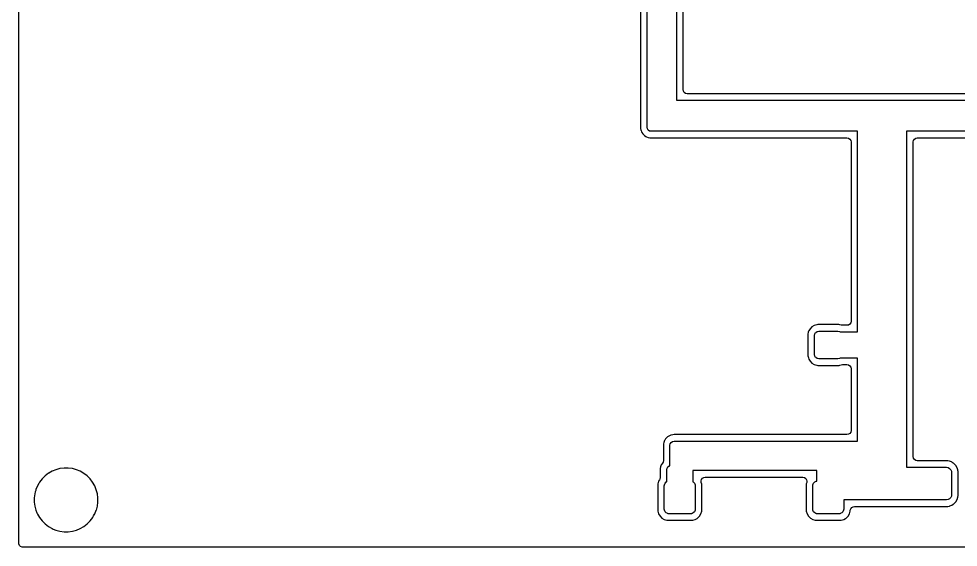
# Model space of a CAD drawing. Header units: millimetres. Extents: x 4 to 142, y 15 to 79.
# Drawn here: x 3.5 to 61.1, y 14.6 to 47 of the extents above; entities that cross this region are included whole.
import ezdxf

# ---------------------------------------------------------------- set-up
doc = ezdxf.new("R2010")
doc.units = ezdxf.units.MM
doc.layers.add('B.Cu', color=1, linetype='CONTINUOUS')

msp = doc.modelspace()

# ---------------------------------------------------------------- linework, layer by layer
at = {"layer": 'B.Cu'}
for points in [[(142.0498, 14.59), (3.797, 14.59), (3.7969, 14.59), (3.7484, 14.5948), (3.7483, 14.5948), (3.7279, 14.5988), (3.7279, 14.5989), (3.6382, 14.636), (3.6381, 14.6361), (3.5695, 14.7047), (3.5694, 14.7048), (3.5323, 14.7944), (3.5323, 14.7945), (3.5322, 14.7945), (3.5323, 14.7945), (3.5282, 14.8149), (3.5282, 14.815), (3.5234, 14.8635), (3.5234, 14.8636), (3.5234, 79.1164)], [(41.6179, 56.741), (41.6179, 40.339), (41.6179, 40.3389), (41.619, 40.3279), (41.6257, 40.2599), (41.6257, 40.2599), (41.6446, 40.1646), (41.6447, 40.1646), (41.6521, 40.1337), (41.6521, 40.1336), (41.6886, 40.0545), (41.7052, 40.0185), (41.7052, 40.0184), (41.7591, 39.9377), (41.7592, 39.9376), (41.7778, 39.912), (41.778, 39.9118), (41.871, 39.8258), (41.8711, 39.8257), (41.9518, 39.7718), (41.9518, 39.7718), (41.9789, 39.7552), (41.9791, 39.7551), (42.0979, 39.7113), (42.0981, 39.7112), (42.1933, 39.6923), (42.1933, 39.6923), (42.2724, 39.6845), (42.2724, 39.6845), (54.2689, 39.6845), (54.2689, 39.6845), (54.3641, 39.6656), (54.3643, 39.6655), (54.4449, 39.6116), (54.445, 39.6115), (54.4989, 39.5309), (54.499, 39.5307), (54.5179, 39.4355), (54.5179, 39.4355), (54.5179, 28.4445), (54.5179, 28.4445), (54.499, 28.3493), (54.4989, 28.3491), (54.445, 28.2685), (54.4449, 28.2684), (54.3643, 28.2145), (54.3641, 28.2144), (54.2689, 28.1955), (54.2689, 28.1955), (53.9915, 28.1955), (53.9914, 28.1955), (53.9174, 28.2068), (53.9173, 28.2068), (53.8288, 28.2344), (53.8286, 28.2344), (53.7617, 28.2405), (53.7616, 28.2405), (52.4852, 28.2405), (52.4851, 28.2405), (52.4182, 28.2344), (52.418, 28.2344), (52.2637, 28.1863), (52.2635, 28.1862), (52.1253, 28.1027), (52.1251, 28.1025), (52.0109, 27.9883), (52.0107, 27.9881), (51.9271, 27.8498), (51.9271, 27.8498), (51.9194, 27.837), (51.9193, 27.837), (51.9192, 27.837), (51.919, 27.8371), (51.9183, 27.8372), (51.9177, 27.8368), (51.8882, 27.7955), (51.8881, 27.795), (51.873, 27.6294), (51.8729, 27.6284), (51.8729, 27.6283), (51.8729, 27.6282), (51.8729, 27.6282), (51.8729, 26.3518), (51.8729, 26.3518), (51.8757, 26.3208), (51.8757, 26.3208), (51.878, 26.2959), (51.878, 26.2959), (51.8785, 26.2847), (51.8785, 26.2844), (51.8824, 26.2739), (51.9271, 26.1303), (51.9272, 26.1301), (52.0107, 25.9919), (52.0109, 25.9917), (52.1251, 25.8775), (52.1253, 25.8773), (52.2635, 25.7938), (52.2637, 25.7937), (52.418, 25.7456), (52.4182, 25.7456), (52.4851, 25.7395), (52.4851, 25.7395), (52.4851, 25.7395), (52.4852, 25.7395), (52.4852, 25.7395), (53.7616, 25.7395), (53.7617, 25.7395), (53.7874, 25.7418), (53.8287, 25.7456), (53.8288, 25.7456), (53.8289, 25.7456), (53.829, 25.7457), (53.8311, 25.7463), (53.9174, 25.7732), (53.9174, 25.7732), (53.9914, 25.7845), (53.9915, 25.7845), (54.2689, 25.7845), (54.2689, 25.7845), (54.3641, 25.7656), (54.3643, 25.7655), (54.4449, 25.7116), (54.445, 25.7115), (54.4989, 25.6309), (54.499, 25.6307), (54.5179, 25.5355), (54.5179, 25.5355), (54.5179, 21.7445), (54.5179, 21.7445), (54.499, 21.6493), (54.4989, 21.6491), (54.445, 21.5685), (54.4449, 21.5684), (54.3643, 21.5145), (54.3641, 21.5144), (54.2689, 21.4955), (54.2689, 21.4955), (43.6724, 21.4955), (43.6723, 21.4955), (43.5933, 21.4877), (43.5932, 21.4877), (43.498, 21.4688), (43.498, 21.4687), (43.4671, 21.4613), (43.467, 21.4613), (43.3519, 21.4082), (43.3518, 21.4082), (43.2711, 21.3542), (43.271, 21.3542), (43.2454, 21.3356), (43.2452, 21.3354), (43.1592, 21.2424), (43.1591, 21.2423), (43.1052, 21.1616), (43.1052, 21.1616), (43.0886, 21.1345), (43.0885, 21.1343), (43.0447, 21.0155), (43.0446, 21.0153), (43.0257, 20.9201), (43.0257, 20.92), (43.0201, 20.8631), (43.0179, 20.841), (43.0179, 20.841), (43.0179, 19.9032), (43.0179, 19.9032), (42.999, 19.808), (42.9989, 19.8078), (42.9645, 19.7491), (42.9644, 19.749), (42.9592, 19.7424), (42.9591, 19.7423), (42.9052, 19.6616), (42.9052, 19.6616), (42.8886, 19.6345), (42.8885, 19.6343), (42.8447, 19.5155), (42.8446, 19.5153), (42.8257, 19.4201), (42.8257, 19.42), (42.8201, 19.3631), (42.8179, 19.341), (42.8179, 19.341), (42.8179, 18.8594), (42.8179, 18.8594), (42.799, 18.7642), (42.7989, 18.764), (42.782, 18.7306), (42.782, 18.7306), (42.7283, 18.6418), (42.7282, 18.6416), (42.6792, 18.4841), (42.6791, 18.4839), (42.6733, 18.4197), (42.6733, 18.4197), (42.673, 18.4171), (42.673, 18.4171), (42.6729, 18.4156), (42.6729, 18.4155), (42.6729, 16.8645), (42.6729, 16.8644), (42.6729, 16.8639), (42.6729, 16.8639), (42.6731, 16.862), (42.6791, 16.7961), (42.6792, 16.7959), (42.7282, 16.6384), (42.7283, 16.6382), (42.8136, 16.4971), (42.8137, 16.4969), (42.9303, 16.3803), (42.9305, 16.3802), (43.0716, 16.2949), (43.0718, 16.2948), (43.2293, 16.2458), (43.2295, 16.2457), (43.2978, 16.2395), (43.2979, 16.2395), (44.7489, 16.2395), (44.749, 16.2395), (44.8173, 16.2457), (44.8175, 16.2458), (44.975, 16.2948), (44.9752, 16.2949), (45.0801, 16.3583), (45.0801, 16.3583), (45.1163, 16.3802), (45.1165, 16.3803), (45.233, 16.4969), (45.2332, 16.4971), (45.3185, 16.6382), (45.3186, 16.6384), (45.367, 16.7937), (45.368, 16.7969), (45.368, 16.7971), (45.3684, 16.7996), (45.3684, 16.7997), (45.3687, 16.8072), (45.3687, 16.8072), (45.3687, 16.8072), (45.3702, 16.8233), (45.3701, 16.8233), (45.3701, 16.8233), (45.3702, 16.8233), (45.3702, 16.8233), (45.3702, 16.8233), (45.3702, 16.8234), (45.3739, 16.8644), (45.3739, 16.8645), (45.3739, 18.4155), (45.3739, 18.4156), (45.3695, 18.4635), (45.3695, 18.4635), (45.3695, 18.4635), (45.3695, 18.4635), (45.3687, 18.4728), (45.3687, 18.4729), (45.3684, 18.4803), (45.3683, 18.4804), (45.3675, 18.4877), (45.3674, 18.4879), (45.3627, 18.5002), (45.3626, 18.5002), (45.3608, 18.5061), (45.3436, 18.5614), (45.3436, 18.5615), (45.3333, 18.6579), (45.3333, 18.6581), (45.3608, 18.7511), (45.3609, 18.7513), (45.4218, 18.8267), (45.422, 18.8268), (45.5071, 18.8732), (45.5073, 18.8732), (45.5813, 18.8845), (45.5813, 18.8845), (51.5655, 18.8845), (51.5656, 18.8845), (51.6607, 18.8656), (51.6609, 18.8655), (51.7415, 18.8116), (51.7416, 18.8115), (51.7955, 18.7309), (51.7956, 18.7307), (51.8145, 18.6356), (51.8145, 18.6354), (51.8032, 18.5615), (51.8032, 18.5614), (51.7792, 18.4841), (51.7791, 18.4839), (51.7733, 18.4197), (51.7733, 18.4197), (51.773, 18.4171), (51.773, 18.4171), (51.7729, 18.4156), (51.7729, 18.4155), (51.7729, 16.8645), (51.7729, 16.8644), (51.7729, 16.8639), (51.7729, 16.8639), (51.7731, 16.862), (51.7791, 16.7961), (51.7792, 16.7959), (51.8282, 16.6384), (51.8283, 16.6382), (51.9136, 16.4971), (51.9138, 16.4969), (52.0303, 16.3803), (52.0305, 16.3802), (52.1716, 16.2949), (52.1718, 16.2948), (52.3293, 16.2458), (52.3295, 16.2457), (52.3978, 16.2395), (52.3979, 16.2395), (53.8489, 16.2395), (53.849, 16.2395), (53.9173, 16.2457), (53.9175, 16.2458), (54.075, 16.2948), (54.0752, 16.2949), (54.1801, 16.3583), (54.1801, 16.3583), (54.2163, 16.3802), (54.2165, 16.3803), (54.333, 16.4969), (54.3332, 16.4971), (54.4185, 16.6382), (54.4186, 16.6384), (54.467, 16.7937), (54.468, 16.7969), (54.468, 16.7971), (54.4684, 16.7996), (54.4684, 16.7997), (54.4687, 16.8072), (54.4687, 16.8072), (54.4687, 16.8072), (54.4697, 16.8179), (54.4702, 16.8233), (54.4733, 16.858), (54.4733, 16.8581), (54.5008, 16.9511), (54.5009, 16.9513), (54.5618, 17.0267), (54.562, 17.0268), (54.6471, 17.0732), (54.6473, 17.0732), (54.7213, 17.0845), (54.7213, 17.0845), (60.3744, 17.0845), (60.3744, 17.0845), (60.4535, 17.0923), (60.4535, 17.0923), (60.5488, 17.1112), (60.5488, 17.1113), (60.5797, 17.1187), (60.5798, 17.1187), (60.6949, 17.1718), (60.695, 17.1718), (60.7757, 17.2258), (60.7758, 17.2258), (60.8077, 17.249), (60.8077, 17.249), (60.8077, 17.249), (60.8077, 17.249), (60.812, 17.2518), (60.812, 17.2519), (60.8163, 17.2552), (60.8164, 17.2553), (60.933, 17.3719), (60.9332, 17.3721), (61.0185, 17.5132), (61.0186, 17.5134), (61.067, 17.6687), (61.068, 17.6719), (61.068, 17.6721), (61.0684, 17.6746), (61.0684, 17.6747), (61.0687, 17.6822), (61.0687, 17.6822), (61.0687, 17.6822), (61.0702, 17.6983), (61.0701, 17.6983), (61.0701, 17.6983), (61.0702, 17.6983), (61.0702, 17.6983), (61.0702, 17.6983), (61.0702, 17.6984), (61.0739, 17.7394), (61.0739, 17.7395), (61.0739, 19.2405), (61.0739, 19.2406), (61.0695, 19.2885), (61.0695, 19.2885), (61.0695, 19.2885), (61.0695, 19.2885), (61.0687, 19.2978), (61.0687, 19.2979), (61.0684, 19.3053), (61.0683, 19.3054), (61.0675, 19.3127), (61.0674, 19.3129), (61.0626, 19.3252), (61.0626, 19.3252), (61.0186, 19.4666), (61.0185, 19.4668), (60.9332, 19.6079), (60.933, 19.6081), (60.8165, 19.7246), (60.8163, 19.7248), (60.8128, 19.7269), (60.8128, 19.7269), (60.7845, 19.7482), (60.7838, 19.7484), (60.7834, 19.7483), (60.7833, 19.7483), (60.7758, 19.7542), (60.7757, 19.7543), (60.695, 19.8082), (60.695, 19.8082), (60.6679, 19.8248), (60.6677, 19.8249), (60.5489, 19.8687), (60.5487, 19.8688), (60.4536, 19.8877), (60.4535, 19.8877), (60.3744, 19.8955), (60.3744, 19.8955), (58.5779, 19.8955), (58.5779, 19.8955), (58.4827, 19.9144), (58.4825, 19.9145), (58.4019, 19.9684), (58.4018, 19.9685), (58.3479, 20.0491), (58.3478, 20.0493), (58.3289, 20.1445), (58.3289, 20.1445), (58.3289, 39.4355), (58.3289, 39.4355), (58.3478, 39.5307), (58.3479, 39.5309), (58.4018, 39.6115), (58.4019, 39.6116), (58.4825, 39.6655), (58.4827, 39.6656), (58.5779, 39.6845), (58.5779, 39.6845), (99.6744, 39.6845)], [(99.6744, 40.09), (57.9244, 40.09), (57.9237, 40.0897), (57.9234, 40.089), (57.9234, 19.491), (57.9237, 19.4903), (57.9244, 19.49), (60.3744, 19.49), (60.3744, 19.49), (60.4696, 19.4711), (60.4698, 19.471), (60.5504, 19.4171), (60.5505, 19.417), (60.5506, 19.4168), (60.5511, 19.4165), (60.5518, 19.4161), (60.552, 19.416), (60.6244, 19.3436), (60.6245, 19.3434), (60.6659, 19.2496), (60.666, 19.2495), (60.6734, 19.1856), (60.6734, 19.1856), (60.6734, 17.7944), (60.6734, 17.7944), (60.666, 17.7305), (60.6659, 17.7304), (60.6245, 17.6366), (60.6244, 17.6364), (60.552, 17.564), (60.5518, 17.5639), (60.5511, 17.5635), (60.5506, 17.5632), (60.5505, 17.563), (60.5504, 17.5629), (60.4698, 17.509), (60.4696, 17.5089), (60.3744, 17.49), (60.3744, 17.49), (54.0744, 17.49), (54.0737, 17.4897), (54.0734, 17.489), (54.0734, 16.9194), (54.0734, 16.9194), (54.066, 16.8555), (54.0659, 16.8554), (54.0245, 16.7616), (54.0244, 16.7614), (53.952, 16.689), (53.9518, 16.6889), (53.858, 16.6475), (53.8579, 16.6474), (53.794, 16.64), (53.794, 16.64), (52.4528, 16.64), (52.4528, 16.64), (52.3889, 16.6474), (52.3888, 16.6475), (52.295, 16.6889), (52.2948, 16.689), (52.2224, 16.7614), (52.2223, 16.7616), (52.1809, 16.8554), (52.1808, 16.8555), (52.1734, 16.9194), (52.1734, 16.9194), (52.1734, 18.3606), (52.1734, 18.3606), (52.1808, 18.4245), (52.1809, 18.4246), (52.2223, 18.5184), (52.2224, 18.5186), (52.2948, 18.591), (52.295, 18.5911), (52.3888, 18.6325), (52.3889, 18.6326), (52.4225, 18.6365), (52.4232, 18.6369), (52.4234, 18.6375), (52.4234, 19.289), (52.4231, 19.2897), (52.4224, 19.29), (44.8244, 19.29), (44.8237, 19.2897), (44.8234, 19.289), (44.8234, 18.6043), (44.8237, 18.6036), (44.824, 18.6034), (44.8518, 18.5911), (44.852, 18.591), (44.9244, 18.5186), (44.9245, 18.5184), (44.9659, 18.4246), (44.966, 18.4245), (44.9734, 18.3606), (44.9734, 18.3606), (44.9734, 16.9194), (44.9734, 16.9194), (44.966, 16.8555), (44.9659, 16.8554), (44.9245, 16.7616), (44.9244, 16.7614), (44.852, 16.689), (44.8518, 16.6889), (44.758, 16.6475), (44.7579, 16.6474), (44.694, 16.64), (44.694, 16.64), (43.3528, 16.64), (43.3528, 16.64), (43.2889, 16.6474), (43.2888, 16.6475), (43.195, 16.6889), (43.1948, 16.689), (43.1224, 16.7614), (43.1223, 16.7616), (43.0809, 16.8554), (43.0808, 16.8555), (43.0734, 16.9194), (43.0734, 16.9194), (43.0734, 18.3606), (43.0734, 18.3606), (43.0808, 18.4245), (43.0809, 18.4246), (43.1223, 18.5184), (43.1224, 18.5186), (43.1948, 18.591), (43.195, 18.5911), (43.2228, 18.6034), (43.2233, 18.604), (43.2234, 18.6043), (43.2234, 19.341), (43.2234, 19.341), (43.2423, 19.4362), (43.2424, 19.4364), (43.2963, 19.517), (43.2964, 19.5171), (43.377, 19.571), (43.3772, 19.5711), (43.4109, 19.5778), (43.4114, 19.578), (43.4231, 19.5897), (43.4234, 19.5904), (43.4234, 20.841), (43.4234, 20.841), (43.4423, 20.9362), (43.4424, 20.9364), (43.4963, 21.017), (43.4964, 21.0171), (43.577, 21.071), (43.5772, 21.0711), (43.6724, 21.09), (43.6724, 21.09), (54.9224, 21.09), (54.9231, 21.0903), (54.9234, 21.091), (54.9234, 26.189), (54.9231, 26.1897), (54.9224, 26.19), (53.8543, 26.19), (53.8537, 26.1898), (53.8095, 26.1603), (53.8093, 26.1602), (53.7078, 26.14), (53.7077, 26.14), (52.5391, 26.14), (52.539, 26.14), (52.4375, 26.1602), (52.4373, 26.1603), (52.3513, 26.2177), (52.3511, 26.2179), (52.2937, 26.3039), (52.2936, 26.3041), (52.2734, 26.4056), (52.2734, 26.4057), (52.2734, 27.5743), (52.2734, 27.5744), (52.2936, 27.6759), (52.2937, 27.6761), (52.3511, 27.7621), (52.3513, 27.7623), (52.4373, 27.8197), (52.4375, 27.8198), (52.539, 27.84), (52.5391, 27.84), (53.7077, 27.84), (53.7078, 27.84), (53.8093, 27.8198), (53.8095, 27.8197), (53.8537, 27.7902), (53.8543, 27.79), (54.9224, 27.79), (54.9231, 27.7903), (54.9234, 27.791), (54.9234, 40.089), (54.9231, 40.0897), (54.9224, 40.09), (42.2724, 40.09), (42.2724, 40.09), (42.1772, 40.1089), (42.177, 40.109), (42.0964, 40.1629), (42.0963, 40.163), (42.0424, 40.2436), (42.0423, 40.2438), (42.0234, 40.339), (42.0234, 40.339), (42.0234, 56.741)], [(43.8234, 56.741), (43.8234, 41.991), (43.8237, 41.9903), (43.8244, 41.99), (66.3224, 41.99)], [(61.9096, 42.3955), (44.4779, 42.3955), (44.4779, 42.3955), (44.3827, 42.4144), (44.3825, 42.4145), (44.3019, 42.4684), (44.3018, 42.4685), (44.2479, 42.5491), (44.2478, 42.5493), (44.2289, 42.6445), (44.2289, 42.6445), (44.2289, 56.741)]]:
    msp.add_lwpolyline(points, dxfattribs=at)
msp.add_lwpolyline([(4.4729, 17.3621), (4.5063, 17.1087), (4.5063, 17.1086), (4.5719, 16.8636), (4.5724, 16.862), (4.5724, 16.8619), (4.5724, 16.8617), (4.5725, 16.8616), (4.6379, 16.7037), (4.6703, 16.6255), (4.6703, 16.6254), (4.7959, 16.4079), (4.7959, 16.4079), (4.7978, 16.4045), (4.7979, 16.4044), (4.9537, 16.2013), (4.9538, 16.2012), (5.1346, 16.0204), (5.1347, 16.0203), (5.3378, 15.8645), (5.3379, 15.8644), (5.3413, 15.8625), (5.3413, 15.8625), (5.5588, 15.7369), (5.5589, 15.7369), (5.6371, 15.7045), (5.795, 15.6391), (5.7951, 15.639), (5.7953, 15.639), (5.7954, 15.639), (5.797, 15.6385), (6.042, 15.5729), (6.0421, 15.5729), (6.2955, 15.5395), (6.2956, 15.5395), (6.5512, 15.5395), (6.5513, 15.5395), (6.8047, 15.5729), (6.8048, 15.5729), (7.0497, 15.6385), (7.0514, 15.639), (7.0515, 15.639), (7.0517, 15.639), (7.0518, 15.6391), (7.2879, 15.7369), (7.288, 15.7369), (7.5055, 15.8625), (7.5055, 15.8625), (7.5055, 15.8625), (7.5089, 15.8644), (7.509, 15.8645), (7.7122, 16.0203), (7.7123, 16.0204), (7.893, 16.2012), (7.8931, 16.2013), (7.8938, 16.2022), (8.055, 16.4123), (8.0551, 16.4125), (8.0609, 16.4253), (8.0609, 16.4253), (8.1096, 16.5096), (8.1725, 16.6185), (8.1725, 16.6185), (8.1725, 16.6185), (8.1751, 16.6227), (8.1751, 16.6227), (8.1766, 16.6255), (8.1767, 16.6256), (8.1784, 16.6296), (8.1784, 16.6296), (8.1799, 16.6336), (8.2738, 16.8604), (8.2749, 16.863), (8.275, 16.8632), (8.2765, 16.8695), (8.3405, 17.1086), (8.3405, 17.1087), (8.3739, 17.3621), (8.3739, 17.3622), (8.3739, 17.6178), (8.3739, 17.6179), (8.3405, 17.8713), (8.3405, 17.8714), (8.2744, 18.1182), (8.2743, 18.1184), (8.1765, 18.3545), (8.1765, 18.3546), (8.0487, 18.5759), (8.0486, 18.576), (7.8938, 18.7778), (7.8931, 18.7788), (7.893, 18.7789), (7.7123, 18.9596), (7.7122, 18.9596), (7.5094, 19.1152), (7.5093, 19.1153), (7.288, 19.2431), (7.2879, 19.2431), (7.0518, 19.3409), (7.0516, 19.341), (6.8048, 19.4071), (6.8047, 19.4071), (6.5513, 19.4405), (6.5512, 19.4405), (6.2956, 19.4405), (6.2955, 19.4405), (6.0421, 19.4071), (6.042, 19.4071), (5.7952, 19.341), (5.795, 19.3409), (5.5589, 19.2431), (5.5588, 19.2431), (5.3587, 19.1275), (5.3587, 19.1275), (5.3459, 19.1217), (5.3457, 19.1216), (5.1356, 18.9604), (5.1347, 18.9597), (5.1346, 18.9596), (4.9538, 18.7789), (4.9537, 18.7788), (4.7979, 18.5756), (4.7978, 18.5755), (4.7959, 18.5721), (4.7959, 18.5721), (4.748, 18.4892), (4.6703, 18.3546), (4.6703, 18.3545), (4.5758, 18.1265), (4.5728, 18.1198), (4.5727, 18.1196), (4.5715, 18.1147), (4.5592, 18.0688), (4.5591, 18.0687), (4.5225, 17.9944), (4.5224, 17.9941), (4.5063, 17.8713), (4.5063, 17.8713), (4.4729, 17.6179), (4.4729, 17.6178), (4.4729, 17.3622)], close=True, dxfattribs=at)

doc.saveas('drawing.dxf')
